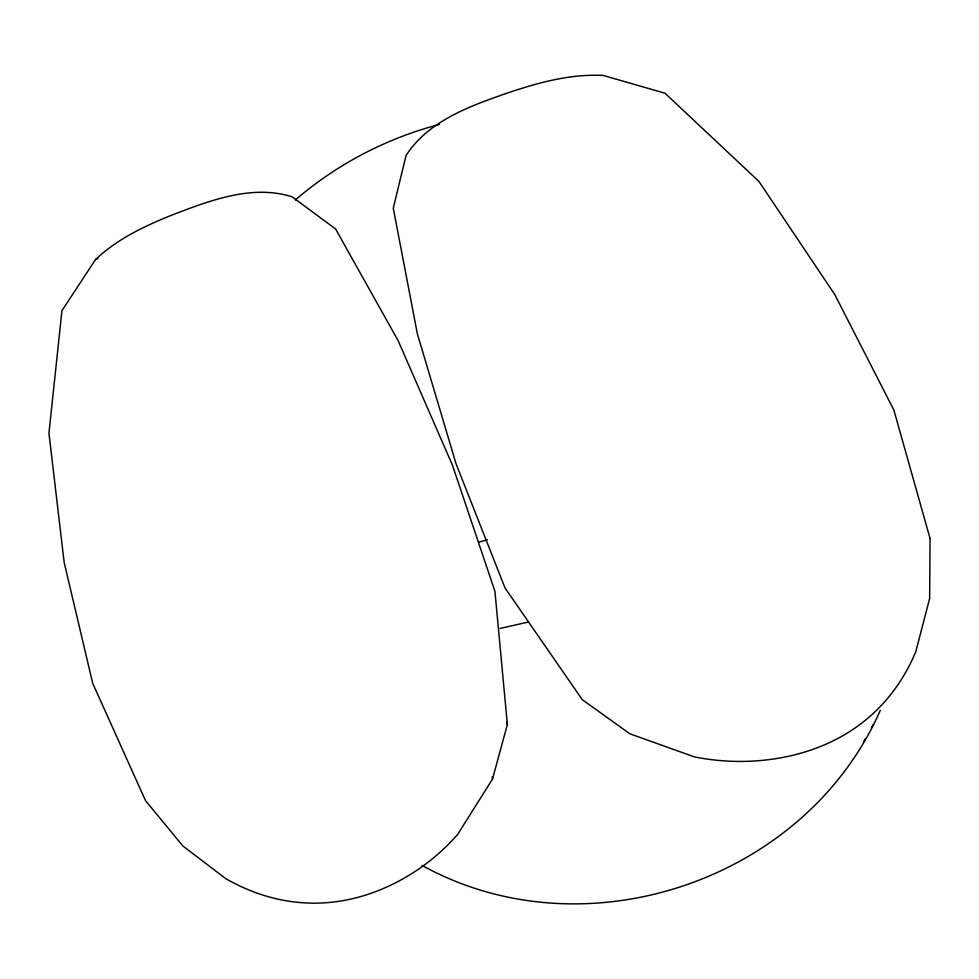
<?xml version="1.0" encoding="UTF-8"?>
<svg xmlns="http://www.w3.org/2000/svg" width="979" height="979" viewBox="0 0 979 979"><rect width="100%" height="100%" fill="white"/><g stroke="black" fill="none" stroke-linecap="round" stroke-linejoin="round"><path stroke-width="1.47" d="M492.51 779.076L507.367 724.521L494.933 591.304L452.408 465.086L398.11 340.606L335.564 228.951L292.072 196.791C253.475 184.664 213.3 199.349 177.211 213.018C148.013 224.424 118.643 237.713 95.563 259.484L61.934 310.686L48.95 433.207L64.173 562.484L92.699 683.269L145.504 800.614L182.755 845.88L225.574 878.518C243.355 888.785 262.751 896.323 282.943 900.19A162.024 154.768 23.5 0 0 328.32 902.552C360.994 899.774 392.432 887.158 419.318 868.618A225.476 215.992 26.5 0 0 457.707 834.353L492.51 779.076A164.215 39.197 -15.2 0 0 492.131 776.873M422.01 865.399C584.891 955.492 805.509 880.721 880.256 710.411M871.543 727.568L873.17 724.693M863.796 741.409L865.399 738.582M528.317 622.044L500.012 628.457M487.444 539.796A272.529 203.546 -26.7 0 1 478.804 542.109M295.377 199.973A272.529 203.546 -26.7 0 1 439.595 124.406M506.755 721.853A192.006 48.424 -15 0 1 507.367 724.521M97.912 258.762A186.243 4.259 -17.4 0 1 95.563 259.484M930.05 538.426L929.646 598.475L915.842 651.5C907.863 670.848 896.629 688.873 882.409 704.256A166.087 161.511 -8.6 0 1 846.125 733.76C816.767 751.468 782.441 760.022 748.348 761.295A230.946 225.794 -10.4 0 1 694.38 756.889L629.901 733.809L582.26 699.667L505.005 587.902L456.067 463.826L417.36 333.815L393.277 208.197L406.04 155.514C428.447 120.845 469.626 106.258 506.792 93.238C537.777 82.774 570.133 73.768 603.15 75.432L664.998 93.225L758.945 181.458L834.769 294.532L893.864 410.03L930.05 538.426"/></g></svg>
